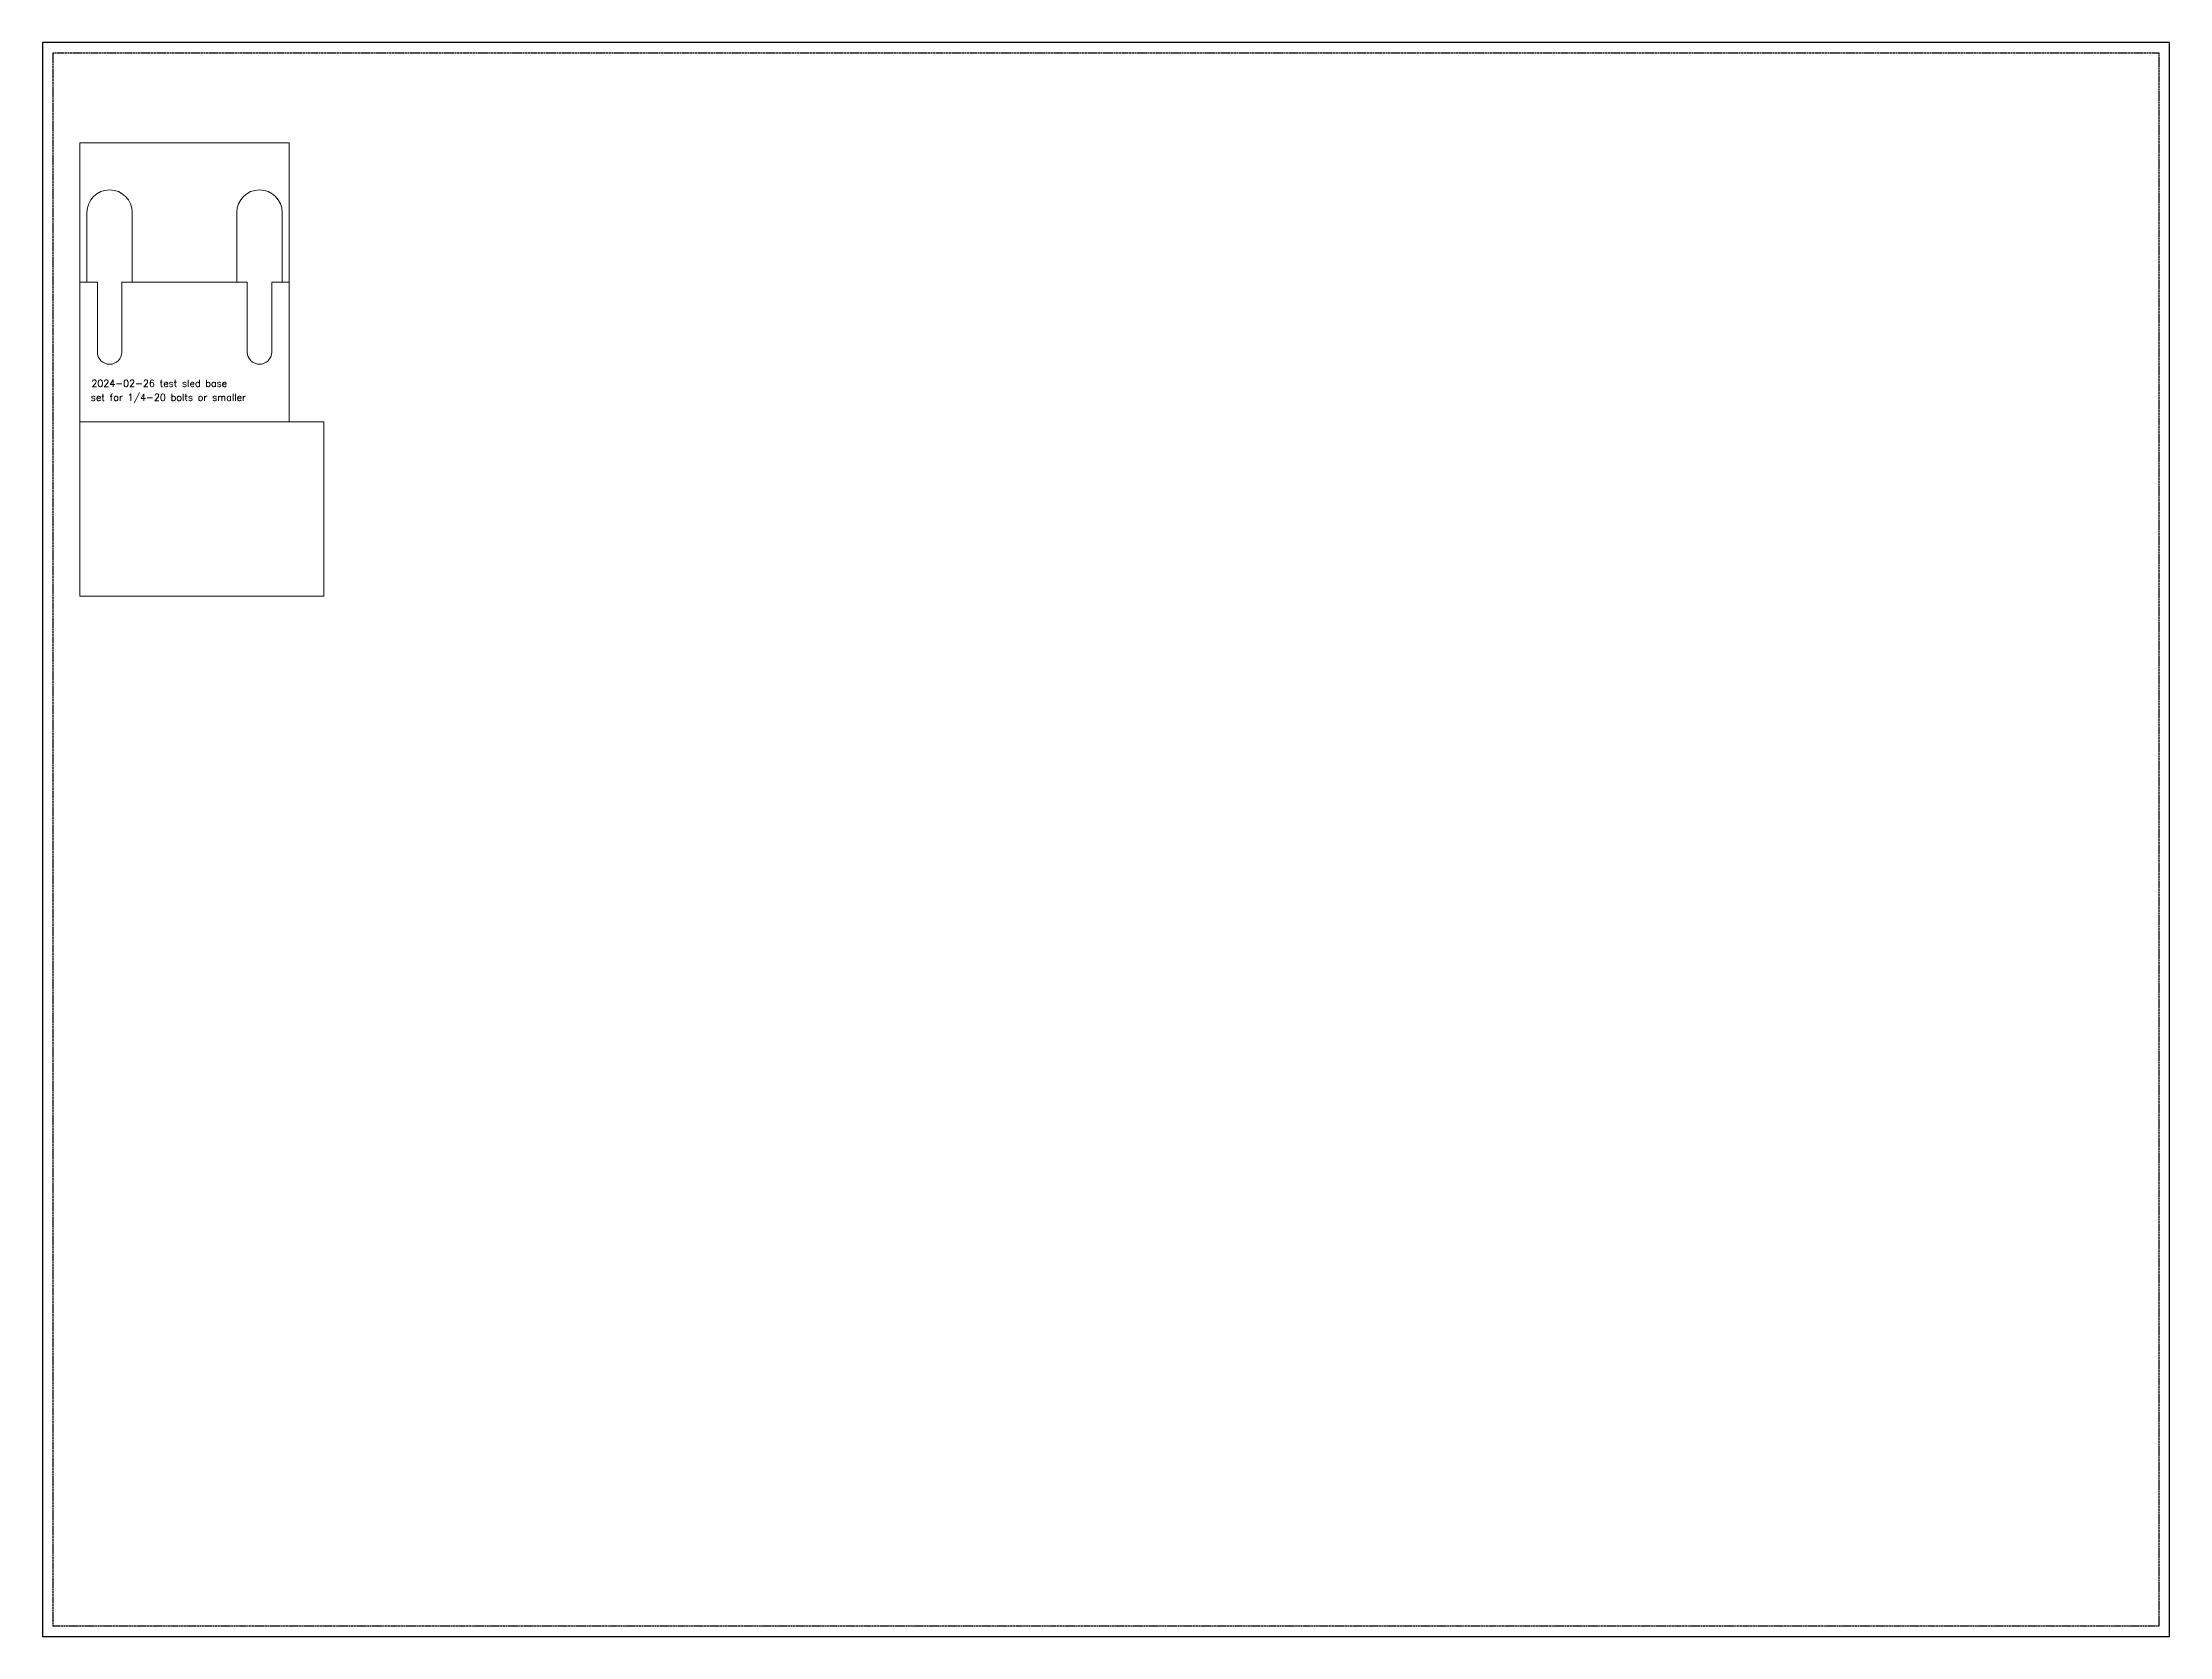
# Model space of a CAD drawing. Header units: millimetres. Extents: x 0 to 610, y 0 to 457.
import ezdxf

# ---------------------------------------------------------------- set-up
doc = ezdxf.new("R2010")
doc.units = ezdxf.units.MM
doc.header["$LTSCALE"] = 0.05
doc.linetypes.add('Dotted', pattern=[15, 12, -3])
doc.layers.get('0').update_dxf_attribs({"plot": 0})
doc.layers.add('CUT', color=1, linetype='Continuous', lineweight=0)
doc.layers.add('ETCH', color=5, linetype='Continuous', lineweight=0)
doc.styles.add('etch', font='simplex.shx', dxfattribs={"height": 1})

msp = doc.modelspace()

# ---------------------------------------------------------------- linework, layer by layer
msp.add_lwpolyline([(0, 0), (610, 0), (610, 457), (0, 457)], close=True)
at = {"linetype": 'Dotted'}
msp.add_lwpolyline([(3, 3), (607, 3), (607, 454), (3, 454)], close=True, dxfattribs=at)
at = {"layer": 'CUT'}
for p, q in [((12.72, 408.26), (12.72, 388.26)), ((25.72, 408.26), (25.72, 388.26)), ((55.72, 408.26), (55.72, 388.26)), ((68.72, 408.26), (68.72, 388.26)), ((15.72, 368.26), (15.72, 388.26)), ((22.72, 368.26), (22.72, 388.26)), ((58.72, 368.26), (58.72, 388.26)), ((65.72, 368.26), (65.72, 388.26))]:
    msp.add_line(p, q, dxfattribs=at)
for points in [[(70.72, 428.26), (10.72, 428.26)], [(10.72, 428.26), (10.72, 298.26), (80.72, 298.26), (80.72, 348.26), (10.72, 348.26)], [(70.72, 348.26), (70.72, 428.26)], [(15.72, 388.26), (10.72, 388.26)], [(58.72, 388.26), (22.72, 388.26)], [(70.72, 388.26), (65.72, 388.26)]]:
    msp.add_lwpolyline(points, dxfattribs=at)
for centre, radius, start, end in [((19.22, 408.26), 6.5, 0, 180), ((62.22, 408.26), 6.5, 0, 180), ((19.22, 368.26), 3.5, 180, 0), ((62.22, 368.26), 3.5, 180, 0)]:
    msp.add_arc(centre, radius, start, end, dxfattribs=at)

# ---------------------------------------------------------------- texts
at = {"layer": 'ETCH', "style": 'etch'}
for s, p in [('2024-02-26 test sled base', (14.03, 358.31)), ('set for 1/4-20 bolts or smaller', (13.84, 354.3))]:
    msp.add_text(s, height=2, dxfattribs=at).set_placement(p)

doc.saveas('drawing.dxf')
